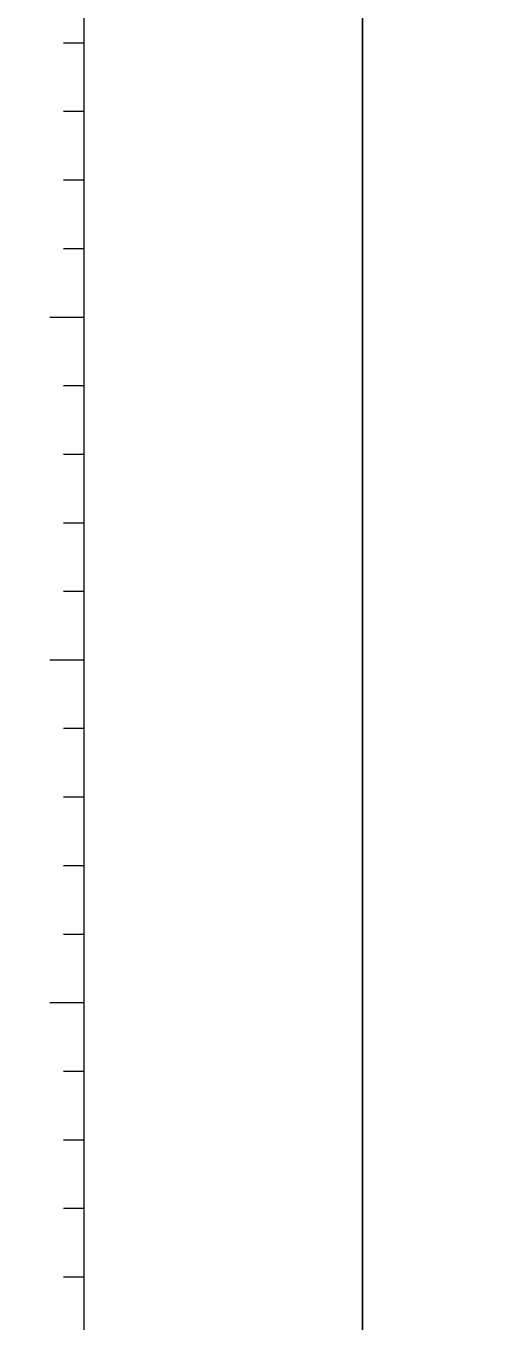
# Model space of a CAD drawing. Header units: millimetres. Extents: x 43843 to 1069877, y 60576 to 148433.
# Drawn here: x 396960 to 406268, y 92653 to 119161 of the extents above; entities that cross this region are included whole.
import ezdxf

# ---------------------------------------------------------------- set-up
doc = ezdxf.new("R2010")
doc.units = ezdxf.units.MM

# ---------------------------------------------------------------- blocks, each defined once
blk = doc.blocks.new('zw$9A02')
at = {"color": 7}
for p, q in [((85731, -21092), (85415, -21092)), ((85731, -22144), (85415, -22144)), ((85731, -23196), (85415, -23196)), ((85731, -24247), (85415, -24247)), ((85731, -25299), (85205, -25299)), ((85731, -26350), (85415, -26350)), ((85731, -27402), (85415, -27402)), ((85731, -28454), (85415, -28454)), ((85731, -29505), (85415, -29505)), ((85731, -30557), (85205, -30557)), ((85731, -31608), (85415, -31608)), ((85731, -32660), (85415, -32660)), ((85731, -33712), (85415, -33712)), ((85731, -34763), (85415, -34763)), ((85731, -35815), (85205, -35815)), ((85731, -36867), (85415, -36867)), ((85731, -37918), (85415, -37918)), ((85731, -38970), (85415, -38970)), ((85731, -40021), (85415, -40021))]:
    blk.add_line(p, q, dxfattribs=at)
blk.add_lwpolyline([(0, -63643), (0, 0), (90000, 0), (90000, -63643)], close=True)
at = {"color": 4}
blk.add_lwpolyline([(3810, -61579), (85731, -61579), (85731, -3425), (3810, -3425)], close=True, dxfattribs=at)

msp = doc.modelspace()

# ---------------------------------------------------------------- block references
at = {"xscale": 1.333333333333333, "yscale": 1.333333333333333, "zscale": 1.333333333333333}
for p in [(283842.813, 146933.143), (403842.813, 146933.143)]:
    msp.add_blockref('zw$9A02', p, dxfattribs=at)

doc.saveas('drawing.dxf')
